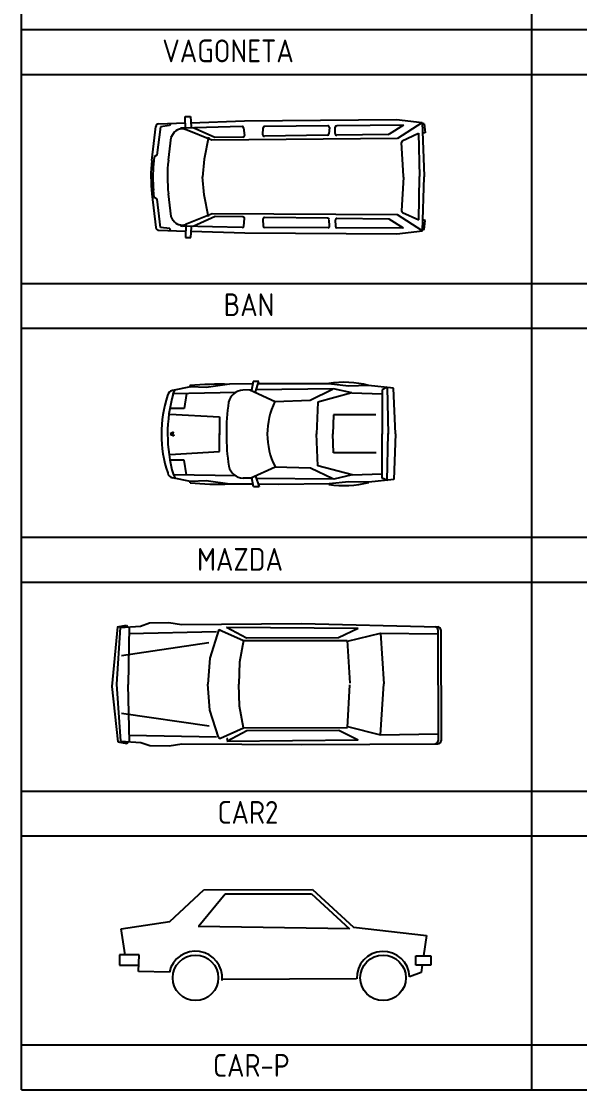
# Model space of a CAD drawing. Header units: millimetres. Extents: x 2198.5 to 2287.8, y 1208.8 to 1298.1.
# Drawn here: x 2198.46 to 2205.81, y 1237.71 to 1251.77 of the extents above; entities that cross this region are included whole.
import ezdxf

# ---------------------------------------------------------------- set-up
doc = ezdxf.new("R2010")
doc.units = ezdxf.units.MM
doc.layers.add('2', color=7, linetype='Continuous')
doc.styles.add('ARCHQUICK', font='ARCHQUIK.SHX')

# ---------------------------------------------------------------- blocks, each defined once
blk = doc.blocks.new('CAR-P')
for p, q in [((-3.439, 1.038), (-2.992, 1.457)), ((-2.992, 1.457), (-1.559, 1.463)), ((-1.559, 1.463), (-1.019, 0.964)), ((-3.055, 0.982), (-2.709, 1.406)), ((-2.709, 1.406), (-1.572, 1.406)), ((-1.572, 1.406), (-1.073, 0.944)), ((-4.079, 0.945), (-3.439, 1.038)), ((-4.028, 0.6), (-4.079, 0.945)), ((-1.073, 0.944), (-3.065, 0.972)), ((-1.019, 0.964), (-0.057, 0.855)), ((-0.057, 0.855), (-0.097, 0.589)), ((-4.028, 0.6), (-4.1, 0.6)), ((-4.1, 0.6), (-4.1, 0.464)), ((-3.84, 0.603), (-4.028, 0.6)), ((-3.849, 0.38), (-3.84, 0.603)), ((-0.2, 0.589), (0, 0.589)), ((-0.2, 0.464), (-0.2, 0.589)), ((0, 0.589), (0, 0.464)), ((-4.1, 0.464), (-3.85, 0.464)), ((0, 0.464), (-0.2, 0.464)), ((-0.116, 0.464), (-0.13, 0.37)), ((-3.444, 0.373), (-3.849, 0.38)), ((-0.978, 0.285), (-2.745, 0.278)), ((-0.13, 0.37), (-0.283, 0.311))]:
    blk.add_line(p, q)
for centre in [(-3.1, 0.298), (-0.63, 0.298)]:
    blk.add_circle(centre, 0.3)
for centre, radius, start, end in [((-3.1, 0.298), 0.352, 354.4495, 167.7702), ((-0.63, 0.298), 0.348, 2.1972, 182.1972)]:
    blk.add_arc(centre, radius, start, end)
blk = doc.blocks.new('BAN')
at = {"color": 5}
for p, q in [((0.438, 1.017), (0.509, 1.019)), ((0.444, 0.851), (0.438, 1.017)), ((0.509, 1.019), (0.517, 0.882)), ((-0.001, 0.441), (0.05, 0.886)), ((0.111, 0.883), (0.066, 0.509)), ((0.088, 0.922), (0.441, 0.933)), ((0.232, 0.899), (0.111, 0.883)), ((0.248, 0.931), (0.232, 0.899)), ((0.374, 0.853), (0.362, 0.851)), ((1.187, 0.887), (0.403, 0.867)), ((0.791, 0.705), (0.44, 0.846)), ((0.514, 0.936), (1.221, 0.96)), ((0.83, 0.743), (0.541, 0.871)), ((1.207, 0.869), (1.217, 0.77)), ((1.221, 0.96), (3.221, 0.978)), ((1.46, 0.778), (1.464, 0.87)), ((2.317, 0.896), (1.484, 0.889)), ((2.337, 0.874), (2.33, 0.789)), ((2.413, 0.793), (2.413, 0.877)), ((3.312, 0.903), (2.433, 0.896)), ((3.312, 0.903), (3.122, 0.786)), ((3.221, 0.978), (3.559, 0.939)), ((3.553, 0.936), (3.234, 0.727)), ((3.559, 0.939), (3.587, 0.231)), ((3.585, 0.923), (3.56, 0.927)), ((3.585, 0.923), (3.598, 0.805)), ((0.25, 0.741), (0.216, 0.443)), ((0.278, 0.791), (0.25, 0.741)), ((0.744, 0.747), (0.688, 0.457)), ((3.234, 0.727), (0.791, 0.705)), ((1.198, 0.748), (0.83, 0.743)), ((2.31, 0.771), (1.481, 0.758)), ((3.112, 0.783), (2.433, 0.773)), ((3.297, 0.697), (3.512, 0.797)), ((3.512, 0.797), (3.524, 0.229)), ((3.598, 0.805), (3.565, 0.797)), ((3.311, 0.233), (3.286, 0.678)), ((0.029, 0.488), (0.02, 0.391)), ((0.066, 0.509), (0.029, 0.488)), ((0.688, 0.457), (0.668, 0.219)), ((0.689, -0.014), (0.668, 0.225)), ((3.311, 0.22), (3.287, -0.225)), ((3.514, -0.343), (3.524, 0.224)), ((3.561, -0.485), (3.587, 0.222)), ((0.03, -0.046), (0.021, 0.05)), ((0, 0), (0.052, -0.445)), ((0.067, -0.068), (0.03, -0.046)), ((0.114, -0.441), (0.067, -0.068)), ((0.252, -0.299), (0.217, -0.001)), ((0.746, -0.303), (0.689, -0.014)), ((0.793, -0.261), (0.442, -0.404)), ((3.235, -0.275), (0.793, -0.261)), ((3.556, -0.482), (3.235, -0.275)), ((3.299, -0.244), (3.514, -0.343)), ((0.28, -0.349), (0.252, -0.299)), ((0.376, -0.411), (0.364, -0.409)), ((0.446, -0.409), (0.441, -0.574)), ((0.831, -0.299), (0.544, -0.428)), ((1.2, -0.303), (0.831, -0.299)), ((1.209, -0.424), (1.219, -0.325)), ((1.462, -0.332), (1.466, -0.424)), ((2.312, -0.321), (1.482, -0.311)), ((2.34, -0.425), (2.332, -0.34)), ((2.415, -0.343), (2.416, -0.427)), ((3.114, -0.331), (2.435, -0.323)), ((3.314, -0.451), (3.124, -0.334)), ((3.6, -0.351), (3.567, -0.344)), ((3.587, -0.47), (3.6, -0.351)), ((0.091, -0.48), (0.443, -0.491)), ((0.234, -0.457), (0.114, -0.441)), ((0.251, -0.489), (0.234, -0.457)), ((1.189, -0.442), (0.405, -0.425)), ((0.512, -0.576), (0.519, -0.439)), ((0.516, -0.493), (1.223, -0.514)), ((1.223, -0.514), (3.224, -0.526)), ((2.32, -0.446), (1.486, -0.443)), ((3.314, -0.451), (2.436, -0.447)), ((3.224, -0.526), (3.561, -0.485)), ((3.587, -0.47), (3.563, -0.474)), ((0.441, -0.574), (0.512, -0.576))]:
    blk.add_line(p, q, dxfattribs=at)
for centre, radius, start, end in [((0.09, 0.882), 0.04, 91.9164, 173.5043), ((0.383, 0.733), 0.12, 99.9923, 151.1161), ((0.395, 0.735), 0.12, 68.0422, 99.9923), ((0.404, 0.807), 0.06, 91.428, 118.606), ((1.187, 0.867), 0.02, 6.1612, 90.4434), ((1.484, 0.869), 0.02, 90.4434, 177.6285), ((2.317, 0.876), 0.02, 354.7952, 90.4434), ((2.433, 0.876), 0.02, 90.4434, 179.5021), ((1.198, 0.768), 0.02, 270.7505, 6.1612), ((1.48, 0.777), 0.02, 177.6285, 270.9029), ((2.31, 0.791), 0.02, 270.9029, 354.7952), ((2.433, 0.793), 0.02, 179.5021, 270.9029), ((3.112, 0.803), 0.02, 270.9029, 301.7421), ((3.306, 0.679), 0.02, 114.9035, 183.3131), ((1.907, 0.224), 1.92, 173.5043, 186.6957), ((2.124, 0.224), 1.92, 173.4562, 186.7438), ((1.933, 0.224), 1.92, 175.0171, 185.1829), ((3.191, 0.226), 0.12, 356.8869, 3.3131), ((3.404, 0.226), 0.12, 358.9622, 1.2378), ((3.468, 0.227), 0.12, 357.8943, 2.3057), ((3.307, -0.226), 0.02, 176.8869, 245.2965), ((0.385, -0.29), 0.12, 209.0839, 260.2077), ((0.397, -0.293), 0.12, 260.2077, 292.1578), ((0.406, -0.365), 0.06, 241.594, 268.772), ((1.199, -0.323), 0.02, 354.0388, 89.4495), ((1.482, -0.331), 0.02, 89.2971, 182.5715), ((2.312, -0.341), 0.02, 5.4048, 89.2971), ((2.435, -0.343), 0.02, 89.2971, 180.6979), ((3.114, -0.351), 0.02, 58.4579, 89.2971), ((0.092, -0.44), 0.04, 186.6957, 268.2836), ((1.189, -0.422), 0.02, 269.7566, 354.0388), ((1.486, -0.423), 0.02, 182.5715, 269.7566), ((2.32, -0.426), 0.02, 269.7566, 5.4048), ((2.436, -0.427), 0.02, 180.6979, 269.7566)]:
    blk.add_arc(centre, radius, start, end, dxfattribs=at)
blk = doc.blocks.new('MAZDA')
at = {"color": 1}
for p, q in [((0.299, 1.132), (0.061, 1.085)), ((0.295, 1.15), (0.287, 1.124)), ((0.505, 1.125), (0.299, 1.132)), ((0.814, 1.168), (0.505, 1.125)), ((1.121, 1.171), (0.814, 1.168)), ((1.127, 1.206), (1.105, 1.086)), ((1.201, 1.206), (1.127, 1.206)), ((1.154, 1.066), (1.201, 1.206)), ((1.461, 1.174), (1.189, 1.171)), ((2.123, 1.171), (1.461, 1.174)), ((2.381, 1.144), (2.123, 1.171)), ((2.644, 1.151), (2.381, 1.144)), ((2.975, 1.117), (2.644, 1.151)), ((2.891, 1.129), (2.824, 1.095)), ((2.888, 1.131), (2.905, 0.511)), ((0.073, 1.043), (0.099, 1.097)), ((0.895, 1.06), (0.073, 1.043)), ((0.247, 1.044), (0.216, 0.85)), ((1.106, 1.093), (0.99, 1.091)), ((1.082, 1.092), (1.413, 0.942)), ((2.185, 1.106), (1.163, 1.093)), ((1.877, 0.959), (2.171, 1.101)), ((2.425, 1.053), (1.976, 0.931)), ((2.425, 1.053), (2.185, 1.106)), ((2.425, 1.053), (2.825, 1.04)), ((2.824, 1.095), (2.826, 0.511)), ((3.001, 0.513), (2.975, 1.117)), ((0.216, 0.85), (0.041, 0.849)), ((1.413, 0.942), (1.877, 0.959)), ((1.976, 0.931), (1.957, 0.51)), ((0.029, 0.775), (0.682, 0.739)), ((0.682, 0.739), (0.681, 0.502)), ((2.182, 0.763), (2.174, 0.512)), ((2.742, 0.763), (2.182, 0.763)), ((0.078, 0.537), (0.033, 0.513)), ((0.079, 0.482), (0.033, 0.506)), ((0.072, 0.511), (0.078, 0.537)), ((0.072, 0.508), (0.079, 0.482)), ((0.683, 0.282), (0.681, 0.519)), ((1.977, 0.095), (1.957, 0.515)), ((2.183, 0.263), (2.174, 0.514)), ((2.826, -0.067), (2.826, 0.517)), ((2.891, -0.102), (2.905, 0.518)), ((3.001, 0.516), (2.977, -0.088)), ((0.03, 0.244), (0.683, 0.282)), ((0.217, 0.17), (0.042, 0.17)), ((0.249, -0.024), (0.217, 0.17)), ((2.743, 0.265), (2.183, 0.263)), ((1.084, -0.07), (1.415, 0.082)), ((1.415, 0.082), (1.879, 0.066)), ((1.879, 0.066), (2.173, -0.075)), ((2.427, -0.026), (1.977, 0.095)), ((0.301, -0.113), (0.063, -0.066)), ((0.897, -0.038), (0.074, -0.024)), ((0.074, -0.024), (0.101, -0.077)), ((0.297, -0.13), (0.289, -0.104)), ((0.507, -0.105), (0.301, -0.113)), ((0.816, -0.146), (0.507, -0.105)), ((1.108, -0.07), (0.992, -0.069)), ((1.13, -0.183), (1.107, -0.064)), ((1.156, -0.044), (1.203, -0.183)), ((2.187, -0.08), (1.165, -0.071)), ((2.384, -0.117), (2.125, -0.145)), ((2.427, -0.026), (2.187, -0.08)), ((2.647, -0.123), (2.384, -0.117)), ((2.427, -0.026), (2.826, -0.011)), ((2.977, -0.088), (2.647, -0.123)), ((2.893, -0.101), (2.826, -0.067)), ((1.123, -0.148), (0.816, -0.146)), ((1.203, -0.183), (1.13, -0.183)), ((1.463, -0.15), (1.191, -0.149)), ((2.125, -0.145), (1.463, -0.15))]:
    blk.add_line(p, q, dxfattribs=at)
for centre, radius, start, end in [((0.676, -3.214), 4.382, 88.2098, 95.0195), ((2.325, -0.08), 1.273, 75.458, 99.2946), ((1.519, 0.512), 1.603, 161.5744, 198.6256), ((0.077, 1.006), 0.08, 101.4075, 170.9918), ((1.931, 0.513), 1.933, 164.0881, 196.1119), ((1.003, 0.884), 0.207, 93.6097, 166.172), ((3.777, 0.516), 3.005, 172.0077, 188.1923), ((2.265, 0.513), 0.954, 153.4754, 206.7246), ((1.004, 0.138), 0.207, 194.028, 266.5903), ((0.079, 0.013), 0.08, 189.2082, 258.7925), ((0.663, 4.235), 4.382, 265.1805, 271.9902), ((2.323, 1.107), 1.273, 260.9054, 284.742)]:
    blk.add_arc(centre, radius, start, end, dxfattribs=at)
blk = doc.blocks.new('CAR2')
at = {"color": 5}
for p, q in [((0.077, 0.787), (0, 0)), ((0.113, 0.779), (0.065, 0.032)), ((0.077, 0.787), (0.197, 0.808)), ((0.113, 0.779), (0.381, 0.794)), ((0.197, 0.808), (0.213, 0.788)), ((0.23, 0.787), (0.215, 0.029)), ((0.227, 0.698), (1.38, 0.724)), ((0.381, 0.794), (0.498, 0.837)), ((0.498, 0.837), (0.754, 0.841)), ((0.754, 0.841), (0.921, 0.817)), ((0.921, 0.817), (2.499, 0.83)), ((1.411, 0.751), (1.292, 0.375)), ((1.411, 0.751), (1.736, 0.605)), ((1.514, 0.78), (1.777, 0.642)), ((1.514, 0.78), (3.244, 0.769)), ((2.499, 0.83), (4.295, 0.786)), ((2.988, 0.644), (3.244, 0.769)), ((3.104, 0.596), (3.539, 0.704)), ((3.539, 0.704), (3.582, 0.034)), ((3.539, 0.704), (4.292, 0.693)), ((4.297, 0.747), (4.299, -0.714)), ((4.334, 0.746), (4.337, -0.714)), ((0.128, 0.407), (1.28, 0.581)), ((1.736, 0.605), (1.682, 0.323)), ((1.736, 0.605), (3.103, 0.608)), ((1.777, 0.642), (2.988, 0.644)), ((3.103, 0.608), (3.138, 0.045)), ((1.292, 0.375), (1.266, 0.032)), ((1.682, 0.323), (1.673, 0.032)), ((0, 0), (0.079, -0.729)), ((0.065, 0.032), (0.116, -0.721)), ((0.233, -0.728), (0.215, 0.029)), ((1.293, -0.313), (1.266, 0.03)), ((1.684, -0.259), (1.673, 0.031)), ((3.105, -0.54), (3.138, 0.023)), ((3.541, -0.634), (3.582, 0.036)), ((1.738, -0.542), (1.684, -0.259)), ((0.13, -0.349), (1.282, -0.519)), ((1.407, -0.667), (1.293, -0.313)), ((1.434, -0.679), (1.738, -0.542)), ((1.738, -0.542), (3.105, -0.54)), ((3.106, -0.527), (3.541, -0.634)), ((0.23, -0.639), (1.382, -0.662)), ((1.517, -0.717), (1.779, -0.578)), ((1.517, -0.717), (3.246, -0.701)), ((1.779, -0.578), (2.99, -0.576)), ((2.99, -0.576), (3.246, -0.701)), ((3.541, -0.634), (4.295, -0.621)), ((0.079, -0.729), (0.2, -0.749)), ((0.116, -0.721), (0.384, -0.735)), ((0.2, -0.749), (0.216, -0.729)), ((0.384, -0.735), (0.501, -0.778)), ((0.501, -0.778), (0.757, -0.781)), ((0.757, -0.781), (0.923, -0.756)), ((0.923, -0.756), (2.502, -0.764)), ((2.502, -0.764), (4.297, -0.754))]:
    blk.add_line(p, q, dxfattribs=at)
for centre, radius, start, end in [((1.424, 0.723), 0.02, 65.8961, 162.3571), ((4.257, 0.747), 0.04, 0.1, 88.6082), ((4.294, 0.746), 0.04, 0.1, 88.6082), ((0.225, 0.029), 0.01, 178.8004, 181.3996), ((1.276, 0.031), 0.01, 175.6855, 184.5145), ((1.683, 0.032), 0.01, 178.091, 182.109), ((1.426, -0.661), 0.02, 197.8429, 294.3039), ((1.528, -0.688), 0.01, 117.0382, 269.63), ((4.259, -0.714), 0.04, 270.3142, 0.1), ((4.297, -0.714), 0.04, 270.3142, 0.1)]:
    blk.add_arc(centre, radius, start, end, dxfattribs=at)

msp = doc.modelspace()

# ---------------------------------------------------------------- linework, layer by layer
at = {"layer": '2', "color": 4}
for p, q in [((2198.463, 1237.709), (2198.463, 1267.781)), ((2205.183, 1237.709), (2205.183, 1267.781)), ((2198.463, 1251.664), (2205.183, 1251.664)), ((2205.183, 1251.664), (2211.903, 1251.664)), ((2198.463, 1251.075), (2205.183, 1251.075)), ((2205.183, 1251.075), (2211.903, 1251.075)), ((2198.463, 1248.323), (2205.183, 1248.323)), ((2205.183, 1248.323), (2211.903, 1248.323)), ((2198.463, 1247.733), (2205.183, 1247.733)), ((2205.183, 1247.733), (2211.903, 1247.733)), ((2198.463, 1244.982), (2205.183, 1244.982)), ((2205.183, 1244.982), (2211.903, 1244.982)), ((2198.463, 1244.392), (2205.183, 1244.392)), ((2205.183, 1244.392), (2211.903, 1244.392)), ((2198.463, 1241.64), (2205.183, 1241.64)), ((2205.183, 1241.64), (2211.903, 1241.64)), ((2198.463, 1241.051), (2205.183, 1241.051)), ((2205.183, 1241.051), (2211.903, 1241.051)), ((2198.463, 1238.299), (2205.183, 1238.299)), ((2205.183, 1238.299), (2211.903, 1238.299)), ((2198.463, 1237.709), (2205.183, 1237.709)), ((2205.183, 1237.709), (2211.903, 1237.709))]:
    msp.add_line(p, q, dxfattribs=at)

# ---------------------------------------------------------------- block references
at = {"layer": '2'}
for name, p in [('BAN', (2200.182, 1249.502)), ('MAZDA', (2200.39, 1245.828)), ('CAR2', (2199.652, 1243.016)), ('CAR-P', (2203.856, 1238.883))]:
    msp.add_blockref(name, p, dxfattribs=at)

# ---------------------------------------------------------------- texts
at = {"layer": '2', "style": 'ARCHQUICK'}
for s, p in [('VAGONETA', (2200.319, 1251.234)), ('BAN', (2201.127, 1247.892)), ('MAZDA', (2200.776, 1244.54)), ('CAR2', (2201.047, 1241.21)), ('CAR-P', (2200.987, 1237.879))]:
    msp.add_text(s, height=0.3, dxfattribs=at).set_placement(p)

doc.saveas('drawing.dxf')
